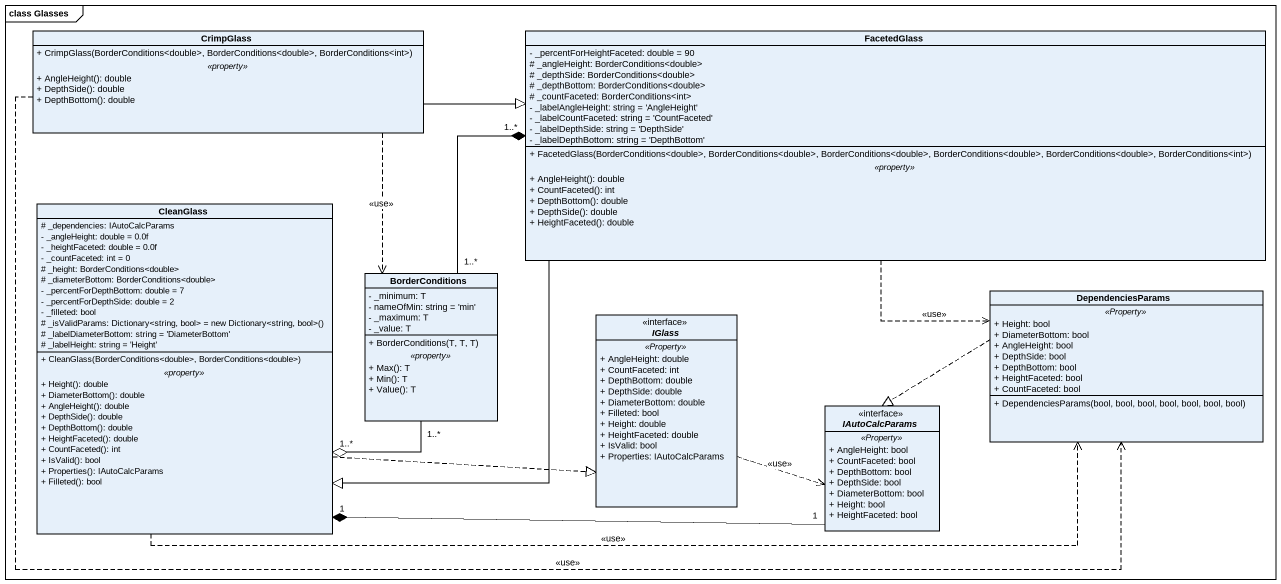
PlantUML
@startuml
mainframe class Glasses
hide circle
hide empty members
skinparam classAttributeIconSize 0
class CrimpGlass {
  + CrimpGlass(BorderConditions<double>, BorderConditions<double>, BorderConditions<int>)
  .. <<property>> ..
  + AngleHeight(): double
  + DepthSide(): double
  + DepthBottom(): double
}
class FacetedGlass {
  - _percentForHeightFaceted: double = 90
  # _angleHeight: BorderConditions<double>
  # _depthSide: BorderConditions<double>
  # _depthBottom: BorderConditions<double>
  # _countFaceted: BorderConditions<int>
  - _labelAngleHeight: string = 'AngleHeight'
  - _labelCountFaceted: string = 'CountFaceted'
  - _labelDepthSide: string = 'DepthSide'
  - _labelDepthBottom: string = 'DepthBottom'
  --
  + FacetedGlass(BorderConditions<double>, BorderConditions<double>, BorderConditions<double>, BorderConditions<double>, BorderConditions<double>, BorderConditions<int>)
  .. <<property>> ..
  + AngleHeight(): double
  + CountFaceted(): int
  + DepthBottom(): double
  + DepthSide(): double
  + HeightFaceted(): double
}
class CleanGlass {
  # _dependencies: IAutoCalcParams
  - _angleHeight: double = 0.0f
  - _heightFaceted: double = 0.0f
  - _countFaceted: int = 0
  # _height: BorderConditions<double>
  # _diameterBottom: BorderConditions<double>
  - _percentForDepthBottom: double = 7
  - _percentForDepthSide: double = 2
  - _filleted: bool
  {field} # _isValidParams: Dictionary<string, bool> = new Dictionary<string, bool>()
  # _labelDiameterBottom: string = 'DiameterBottom'
  # _labelHeight: string = 'Height'
  --
  + CleanGlass(BorderConditions<double>, BorderConditions<double>)
  .. <<property>> ..
  + Height(): double
  + DiameterBottom(): double
  + AngleHeight(): double
  + DepthSide(): double
  + DepthBottom(): double
  + HeightFaceted(): double
  + CountFaceted(): int
  + IsValid(): bool
  + Properties(): IAutoCalcParams
  + Filleted(): bool
}
class BorderConditions {
  - _minimum: T
  - nameOfMin: string = 'min'
  - _maximum: T
  - _value: T
  --
  + BorderConditions(T, T, T)
  .. <<property>> ..
  + Max(): T
  + Min(): T
  + Value(): T
}
class DependenciesParams {
  .. <<Property>> ..
  + Height: bool
  + DiameterBottom: bool
  + AngleHeight: bool
  + DepthSide: bool
  + DepthBottom: bool
  + HeightFaceted: bool
  + CountFaceted: bool
  --
  + DependenciesParams(bool, bool, bool, bool, bool, bool, bool)
}
interface IGlass <<interface>> {
  .. <<Property>> ..
  + AngleHeight: double
  + CountFaceted: int
  + DepthBottom: double
  + DepthSide: double
  + DiameterBottom: double
  + Filleted: bool
  + Height: double
  + HeightFaceted: double
  + IsValid: bool
  + Properties: IAutoCalcParams
}
interface IAutoCalcParams <<interface>> {
  .. <<Property>> ..
  + AngleHeight: bool
  + CountFaceted: bool
  + DepthBottom: bool
  + DepthSide: bool
  + DiameterBottom: bool
  + Height: bool
  + HeightFaceted: bool
}
CrimpGlass -right-|> FacetedGlass
CrimpGlass ..> BorderConditions : <<use>>
CrimpGlass .right.> DependenciesParams : <<use>>
FacetedGlass -left-|> CleanGlass
FacetedGlass ..> DependenciesParams : <<use>>
CleanGlass .right.> DependenciesParams : <<use>>
CleanGlass .right.|> IGlass
BorderConditions "1..*" -right-* "1..*" FacetedGlass
BorderConditions "1..*" -left-o "1..*" CleanGlass
DependenciesParams .left.|> IAutoCalcParams
IGlass .right.> IAutoCalcParams : <<use>>
IAutoCalcParams "1" -left-* "1" CleanGlass
@enduml
